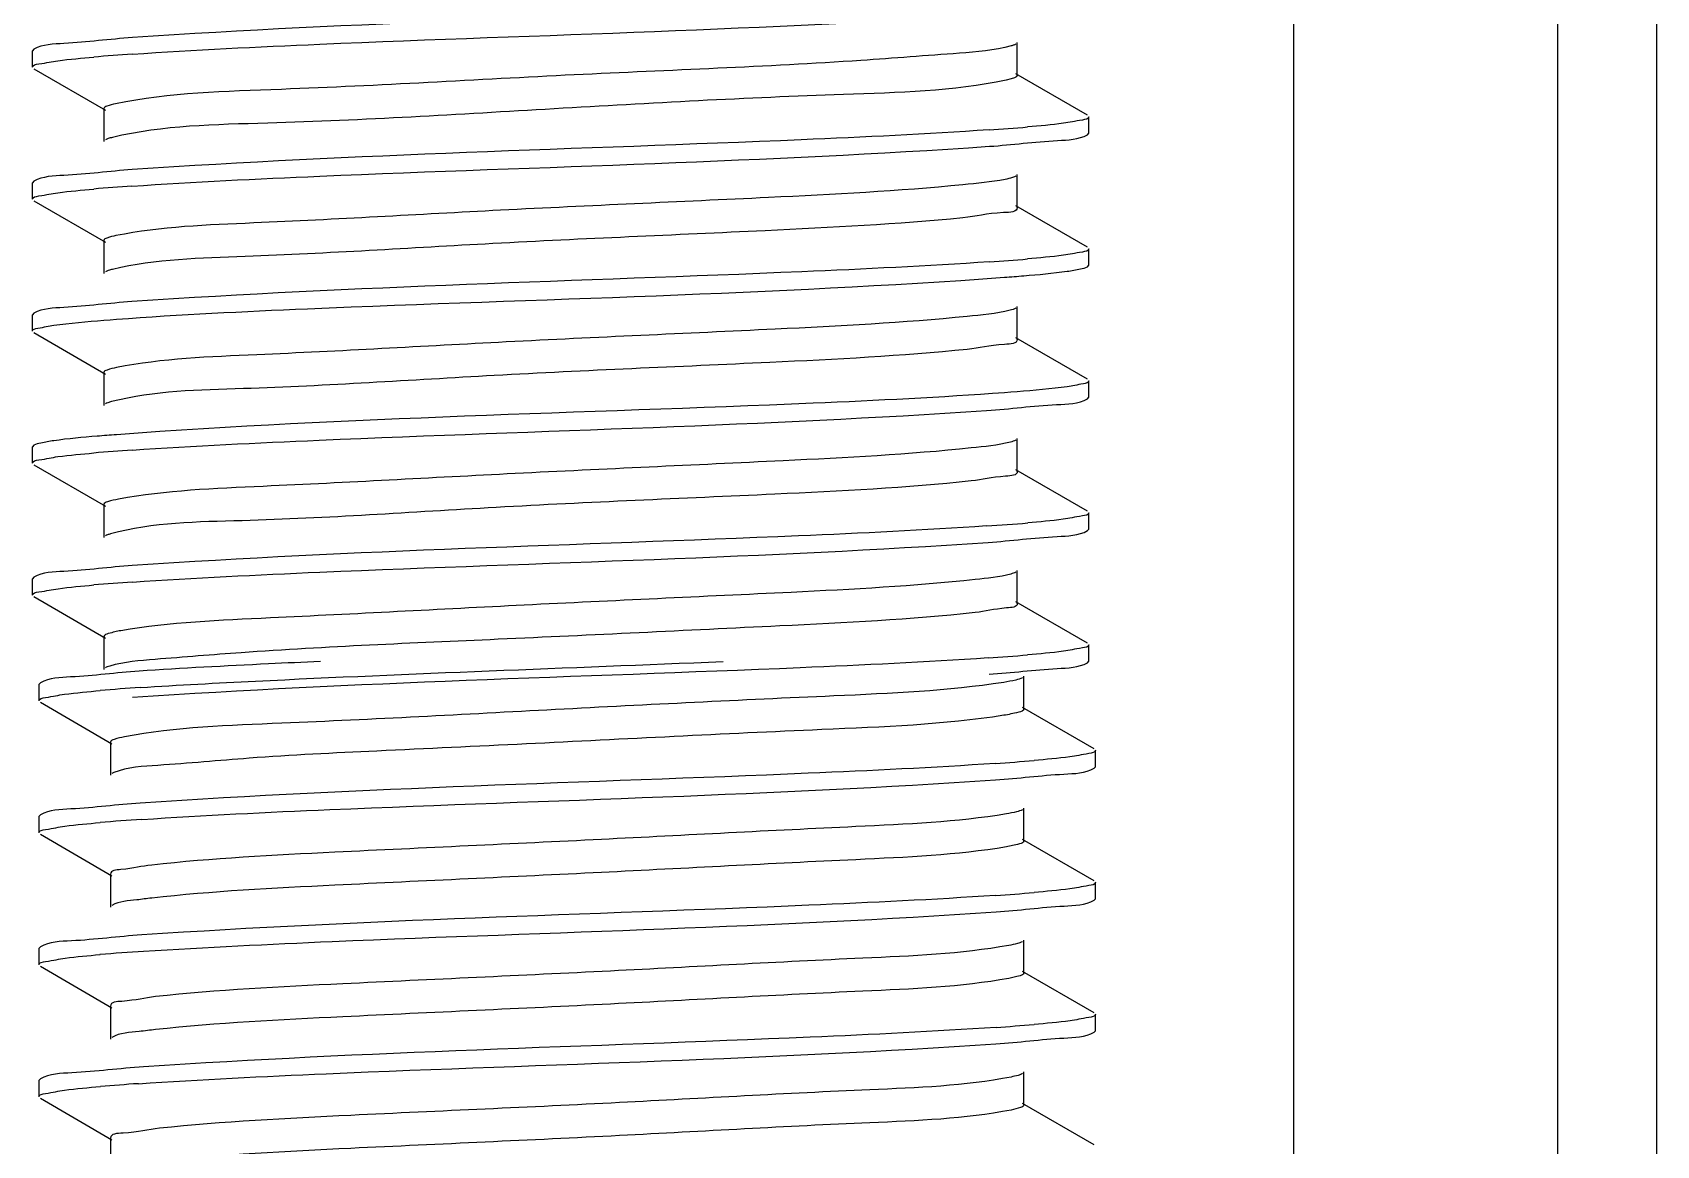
# Model space of a CAD drawing. Extents: x 1382187 to 1725648, y 860327 to 1571294.
# Drawn here: x 1506707.3 to 1507000.2, y 1252063.2 to 1252264 of the extents above; entities that cross this region are included whole.
import ezdxf

# ---------------------------------------------------------------- set-up
doc = ezdxf.new("R2010")
doc.units = 0
doc.header["$LTSCALE"] = 1000
doc.header["$MEASUREMENT"] = 0

msp = doc.modelspace()

# ---------------------------------------------------------------- linework, layer by layer
at = {"linetype": 'Continuous'}
for p, q in [((1506934.68, 1253335.18), (1506934.68, 1248594.16)), ((1506982.31, 1253335.18), (1506982.31, 1248594.16)), ((1507000.17, 1253335.18), (1507000.17, 1248594.16)), ((1506707.5, 1252260.95), (1506707.27, 1252260.69)), ((1506707.27, 1252257.71), (1506707.27, 1252260.69)), ((1506707.27, 1252257.71), (1506707.27, 1252260.69)), ((1506884.89, 1252256.22), (1506884.89, 1252262.18)), ((1506707.5, 1252257.45), (1506720.42, 1252249.97)), ((1506883.76, 1252255.6), (1506882.88, 1252255.39)), ((1506897.55, 1252249.04), (1506884.63, 1252256.53)), ((1506720.16, 1252250.27), (1506720.16, 1252244.32)), ((1506897.78, 1252245.81), (1506897.78, 1252248.78)), ((1506897.78, 1252245.81), (1506897.78, 1252248.78)), ((1506897.55, 1252245.55), (1506897.78, 1252245.81)), ((1506884.89, 1252232.41), (1506884.89, 1252238.36)), ((1506707.5, 1252237.14), (1506707.27, 1252236.88)), ((1506707.27, 1252233.9), (1506707.27, 1252236.88)), ((1506707.27, 1252233.9), (1506707.27, 1252236.88)), ((1506707.5, 1252233.64), (1506720.42, 1252226.16)), ((1506897.55, 1252225.23), (1506884.63, 1252232.71)), ((1506720.16, 1252226.46), (1506720.16, 1252220.51)), ((1506897.78, 1252221.99), (1506897.78, 1252224.97)), ((1506897.55, 1252221.73), (1506897.78, 1252221.99)), ((1506884.89, 1252208.6), (1506884.89, 1252214.55)), ((1506707.5, 1252213.32), (1506707.27, 1252213.06)), ((1506707.27, 1252210.09), (1506707.27, 1252213.06)), ((1506707.27, 1252210.09), (1506707.27, 1252213.06)), ((1506707.5, 1252209.83), (1506720.42, 1252202.34)), ((1506897.55, 1252201.42), (1506884.63, 1252208.9)), ((1506720.16, 1252202.65), (1506720.16, 1252196.69)), ((1506897.78, 1252198.18), (1506897.78, 1252201.16)), ((1506897.78, 1252198.18), (1506897.78, 1252201.16)), ((1506897.55, 1252197.92), (1506897.78, 1252198.18)), ((1506884.89, 1252184.79), (1506884.89, 1252190.74)), ((1506707.5, 1252189.51), (1506707.27, 1252189.25)), ((1506707.27, 1252186.27), (1506707.27, 1252189.25)), ((1506707.27, 1252186.27), (1506707.27, 1252189.25)), ((1506707.5, 1252186.01), (1506720.42, 1252178.53)), ((1506897.55, 1252177.61), (1506884.63, 1252185.09)), ((1506720.16, 1252178.83), (1506720.16, 1252172.88)), ((1506897.78, 1252174.37), (1506897.78, 1252177.34)), ((1506897.78, 1252174.37), (1506897.78, 1252177.34)), ((1506897.55, 1252174.11), (1506897.78, 1252174.37)), ((1506707.5, 1252165.7), (1506707.27, 1252165.44)), ((1506707.27, 1252162.46), (1506707.27, 1252165.44)), ((1506707.27, 1252162.46), (1506707.27, 1252165.44)), ((1506884.89, 1252160.97), (1506884.89, 1252166.93)), ((1506707.5, 1252162.2), (1506720.42, 1252154.72)), ((1506897.55, 1252153.79), (1506884.63, 1252161.27)), ((1506720.16, 1252155.02), (1506720.16, 1252149.07)), ((1506897.78, 1252150.56), (1506897.78, 1252153.53)), ((1506897.78, 1252150.56), (1506897.78, 1252153.53)), ((1506897.55, 1252150.29), (1506897.78, 1252150.56)), ((1506708.69, 1252146.65), (1506708.46, 1252146.39)), ((1506886.07, 1252141.92), (1506886.07, 1252147.87)), ((1506708.46, 1252143.41), (1506708.46, 1252146.39)), ((1506708.46, 1252143.41), (1506708.46, 1252146.39)), ((1506708.69, 1252143.15), (1506721.61, 1252135.67)), ((1506898.74, 1252134.74), (1506885.81, 1252142.22)), ((1506721.35, 1252135.97), (1506721.35, 1252130.02)), ((1506898.96, 1252131.5), (1506898.96, 1252134.48)), ((1506898.96, 1252131.5), (1506898.96, 1252134.48)), ((1506721.94, 1252130.47), (1506721.61, 1252130.32)), ((1506898.74, 1252131.24), (1506898.96, 1252131.5)), ((1506886.07, 1252118.11), (1506886.07, 1252124.06)), ((1506708.69, 1252122.83), (1506708.46, 1252122.57)), ((1506708.46, 1252119.6), (1506708.46, 1252122.57)), ((1506708.46, 1252119.6), (1506708.46, 1252122.57)), ((1506708.69, 1252119.34), (1506721.61, 1252111.85)), ((1506898.74, 1252110.93), (1506885.81, 1252118.41)), ((1506721.35, 1252112.16), (1506721.35, 1252106.2)), ((1506898.96, 1252107.69), (1506898.96, 1252110.67)), ((1506898.96, 1252107.69), (1506898.96, 1252110.67)), ((1506898.74, 1252107.43), (1506898.96, 1252107.69)), ((1506886.07, 1252094.3), (1506886.07, 1252100.25)), ((1506708.69, 1252099.02), (1506708.46, 1252098.76)), ((1506708.46, 1252095.78), (1506708.46, 1252098.76)), ((1506708.46, 1252095.78), (1506708.46, 1252098.76)), ((1506708.69, 1252095.52), (1506721.61, 1252088.04)), ((1506898.74, 1252087.12), (1506885.81, 1252094.6)), ((1506721.35, 1252088.34), (1506721.35, 1252082.39)), ((1506898.96, 1252083.88), (1506898.96, 1252086.85)), ((1506898.96, 1252083.88), (1506898.96, 1252086.85)), ((1506898.74, 1252083.62), (1506898.96, 1252083.88)), ((1506886.07, 1252070.48), (1506886.07, 1252076.44)), ((1506708.69, 1252075.21), (1506708.46, 1252074.95)), ((1506708.46, 1252071.97), (1506708.46, 1252074.95)), ((1506708.46, 1252071.97), (1506708.46, 1252074.95)), ((1506708.69, 1252071.71), (1506721.61, 1252064.23)), ((1506898.74, 1252063.3), (1506885.81, 1252070.78)), ((1506721.35, 1252064.53), (1506721.35, 1252058.58))]:
    msp.add_line(p, q, dxfattribs=at)
for centre, radius, start, end in [((1506752.64, 1251851.27), 409.72, 93.8311, 94.8034), ((1506852.43, 1252654.93), 409.43, 273.8314, 274.8049), ((1506752.55, 1251828.59), 408.59, 93.8387, 94.8036), ((1506852.54, 1252629.76), 408.07, 273.8418, 274.8039), ((1506752.65, 1251779.63), 409.92, 93.8298, 94.8034), ((1506851.89, 1252590.33), 416.29, 273.7844, 274.8062), ((1506752.67, 1251755.57), 410.18, 93.8281, 94.8033), ((1506852.21, 1252562.45), 412.21, 273.8119, 274.8058), ((1506754.12, 1251733.27), 413.44, 93.8035, 94.806), ((1506853.57, 1252541.32), 410.12, 273.8286, 274.8032), ((1506754.48, 1251704.93), 417.98, 93.7736, 94.806), ((1506853.6, 1252517.09), 409.71, 273.8314, 274.8033), ((1506754.91, 1251675.67), 423.44, 93.7393, 94.8049), ((1506853.71, 1252491.88), 408.3, 273.8406, 274.8036), ((1506753.72, 1251666.86), 408.39, 93.8392, 94.8043)]:
    msp.add_arc(centre, radius, start, end, dxfattribs=at)
for points, knots in [([(1506879.62, 1252270.22), (1506868.34, 1252269.45), (1506816.89, 1252266.98), (1506765.39, 1252265.78), (1506725.29, 1252263.06)], [0, 0, 0, 0, 0.219594, 1, 1, 1, 1]), ([(1506725.26, 1252260.08), (1506736.54, 1252260.85), (1506788.05, 1252263.33), (1506839.62, 1252264.52), (1506879.79, 1252267.25)], [0, 0, 0, 0, 0.219208, 1, 1, 1, 1]), ([(1506725.29, 1252263.06), (1506721.17, 1252262.78), (1506715.4, 1252261.98), (1506709.11, 1252261.87), (1506707.5, 1252260.95)], [0, 0, 0, 0, 0.690341, 1, 1, 1, 1]), ([(1506883.76, 1252261.55), (1506880.74, 1252260.71), (1506871.61, 1252260.05), (1506845.45, 1252257.99), (1506804.56, 1252256.56), (1506759.88, 1252253.75), (1506732.05, 1252253.14), (1506722.24, 1252251.12)], [0, 0, 0, 0, 0.058162, 0.168071, 0.487811, 0.814464, 1, 1, 1, 1]), ([(1506884.62, 1252261.88), (1506884.51, 1252261.81), (1506884.23, 1252261.69), (1506883.93, 1252261.6), (1506883.76, 1252261.55)], [0, 0, 0, 0, 0.42353, 1, 1, 1, 1]), ([(1506707.27, 1252257.71), (1506707.27, 1252258.15), (1506709.56, 1252258.43), (1506710.72, 1252258.75), (1506711.87, 1252258.89)], [0, 0, 0, 0, 0.271514, 1, 1, 1, 1]), ([(1506882.88, 1252255.39), (1506873.26, 1252253.37), (1506845.85, 1252252.74), (1506801.51, 1252250.28), (1506757.69, 1252247.56), (1506730.81, 1252247.24), (1506721.69, 1252245.05)], [0, 0, 0, 0, 0.182454, 0.505768, 0.82583, 1, 1, 1, 1]), ([(1506884.88, 1252256.22), (1506884.88, 1252256.08), (1506884.43, 1252255.78), (1506884.05, 1252255.68), (1506883.76, 1252255.6)], [0, 0, 0, 0, 0.319016, 1, 1, 1, 1]), ([(1506722.24, 1252251.12), (1506721.71, 1252251.02), (1506721.09, 1252250.87), (1506720.17, 1252250.5), (1506720.16, 1252250.27)], [0, 0, 0, 0, 0.705828, 1, 1, 1, 1]), ([(1506879.79, 1252246.42), (1506868.51, 1252245.65), (1506817, 1252243.17), (1506765.43, 1252241.98), (1506725.26, 1252239.24)], [0, 0, 0, 0, 0.219216, 1, 1, 1, 1]), ([(1506897.78, 1252248.78), (1506897.78, 1252248.35), (1506895.51, 1252248.07), (1506894.36, 1252247.75), (1506893.21, 1252247.61)], [0, 0, 0, 0, 0.271621, 1, 1, 1, 1]), ([(1506721.69, 1252245.05), (1506721.43, 1252244.99), (1506721, 1252244.87), (1506720.58, 1252244.71), (1506720.42, 1252244.62)], [0, 0, 0, 0, 0.592579, 1, 1, 1, 1]), ([(1506725.19, 1252236.26), (1506736.48, 1252237.03), (1506788.04, 1252239.52), (1506839.67, 1252240.7), (1506879.88, 1252243.45)], [0, 0, 0, 0, 0.219139, 1, 1, 1, 1]), ([(1506879.88, 1252243.45), (1506883.97, 1252243.72), (1506889.71, 1252244.52), (1506895.95, 1252244.63), (1506897.55, 1252245.55)], [0, 0, 0, 0, 0.690201, 1, 1, 1, 1]), ([(1506725.26, 1252239.24), (1506721.15, 1252238.96), (1506715.39, 1252238.17), (1506709.1, 1252238.06), (1506707.5, 1252237.14)], [0, 0, 0, 0, 0.690313, 1, 1, 1, 1]), ([(1506884.02, 1252237.81), (1506883.58, 1252237.67), (1506880.63, 1252237.03), (1506877.62, 1252236.74), (1506875.07, 1252236.5)], [0, 0, 0, 0, 0.153018, 1, 1, 1, 1]), ([(1506884.62, 1252238.06), (1506884.54, 1252238.02), (1506884.34, 1252237.92), (1506884.14, 1252237.85), (1506884.02, 1252237.81)], [0, 0, 0, 0, 0.437488, 1, 1, 1, 1]), ([(1506707.27, 1252233.9), (1506707.27, 1252234.33), (1506709.55, 1252234.62), (1506710.7, 1252234.93), (1506711.85, 1252235.08)], [0, 0, 0, 0, 0.271573, 1, 1, 1, 1]), ([(1506875.07, 1252236.5), (1506863.42, 1252235.36), (1506835.61, 1252233.93), (1506792.95, 1252232.11), (1506753.78, 1252229.76), (1506730.48, 1252228.98), (1506722.32, 1252227.33)], [0, 0, 0, 0, 0.229419, 0.545629, 0.836777, 1, 1, 1, 1]), ([(1506884.88, 1252232.41), (1506884.89, 1252231.53), (1506879.81, 1252231.54), (1506877.52, 1252230.78), (1506875.07, 1252230.54)], [0, 0, 0, 0, 0.264916, 1, 1, 1, 1]), ([(1506875.07, 1252230.54), (1506863.22, 1252229.39), (1506834.95, 1252227.94), (1506791.74, 1252226.16), (1506752.65, 1252223.6), (1506729.52, 1252223.1), (1506721.73, 1252221.25)], [0, 0, 0, 0, 0.2326, 0.552547, 0.843546, 1, 1, 1, 1]), ([(1506722.32, 1252227.33), (1506721.77, 1252227.22), (1506721.13, 1252227.07), (1506720.17, 1252226.69), (1506720.16, 1252226.46)], [0, 0, 0, 0, 0.7068, 1, 1, 1, 1]), ([(1506879.88, 1252222.61), (1506868.6, 1252221.84), (1506817.04, 1252219.36), (1506765.41, 1252218.17), (1506725.19, 1252215.43)], [0, 0, 0, 0, 0.219057, 1, 1, 1, 1]), ([(1506897.78, 1252224.97), (1506897.78, 1252224.54), (1506895.51, 1252224.25), (1506894.36, 1252223.94), (1506893.21, 1252223.79)], [0, 0, 0, 0, 0.27162, 1, 1, 1, 1]), ([(1506721.73, 1252221.25), (1506721.46, 1252221.18), (1506721.02, 1252221.06), (1506720.59, 1252220.9), (1506720.43, 1252220.81)], [0, 0, 0, 0, 0.593817, 1, 1, 1, 1]), ([(1506722.41, 1252212.25), (1506733.88, 1252213.1), (1506787.27, 1252215.7), (1506840.73, 1252216.75), (1506882.57, 1252219.82)], [0, 0, 0, 0, 0.215175, 1, 1, 1, 1]), ([(1506882.57, 1252219.82), (1506883.73, 1252219.91), (1506887.51, 1252220.2), (1506891.29, 1252220.54), (1506893.89, 1252220.91)], [0, 0, 0, 0, 0.307408, 1, 1, 1, 1]), ([(1506893.89, 1252220.91), (1506894.69, 1252221.02), (1506895.91, 1252221.23), (1506897.16, 1252221.51), (1506897.55, 1252221.73)], [0, 0, 0, 0, 0.643328, 1, 1, 1, 1]), ([(1506725.19, 1252215.43), (1506721.1, 1252215.15), (1506715.36, 1252214.35), (1506709.1, 1252214.24), (1506707.5, 1252213.32)], [0, 0, 0, 0, 0.690243, 1, 1, 1, 1]), ([(1506884.63, 1252214.25), (1506884.31, 1252214.07), (1506881.39, 1252213.27), (1506878.44, 1252213.02), (1506875.84, 1252212.76)], [0, 0, 0, 0, 0.123706, 1, 1, 1, 1]), ([(1506707.27, 1252210.09), (1506707.27, 1252210.46), (1506709.16, 1252210.78), (1506710.16, 1252211.03), (1506711.13, 1252211.17)], [0, 0, 0, 0, 0.274517, 1, 1, 1, 1]), ([(1506711.13, 1252211.17), (1506711.85, 1252211.27), (1506715.59, 1252211.73), (1506719.36, 1252212.03), (1506722.41, 1252212.25)], [0, 0, 0, 0, 0.191294, 1, 1, 1, 1]), ([(1506875.84, 1252212.76), (1506864.34, 1252211.6), (1506836.61, 1252210.18), (1506793.87, 1252208.33), (1506754.34, 1252205.99), (1506730.73, 1252205.18), (1506722.42, 1252203.53)], [0, 0, 0, 0, 0.225655, 0.541544, 0.834585, 1, 1, 1, 1]), ([(1506884.88, 1252208.6), (1506884.89, 1252207.78), (1506880.23, 1252207.72), (1506878.1, 1252207.03), (1506875.84, 1252206.81)], [0, 0, 0, 0, 0.265544, 1, 1, 1, 1]), ([(1506875.84, 1252206.81), (1506864.01, 1252205.61), (1506835.56, 1252204.16), (1506791.98, 1252202.39), (1506752.57, 1252199.69), (1506729.23, 1252199.36), (1506721.51, 1252197.38)], [0, 0, 0, 0, 0.230626, 0.552451, 0.845297, 1, 1, 1, 1]), ([(1506722.42, 1252203.53), (1506721.85, 1252203.42), (1506721.18, 1252203.27), (1506720.17, 1252202.89), (1506720.16, 1252202.65)], [0, 0, 0, 0, 0.707997, 1, 1, 1, 1]), ([(1506893.89, 1252200.07), (1506893.17, 1252199.97), (1506889.41, 1252199.51), (1506885.62, 1252199.21), (1506882.57, 1252198.99)], [0, 0, 0, 0, 0.191405, 1, 1, 1, 1]), ([(1506897.78, 1252201.16), (1506897.78, 1252200.78), (1506895.87, 1252200.47), (1506894.87, 1252200.21), (1506893.89, 1252200.07)], [0, 0, 0, 0, 0.27438, 1, 1, 1, 1]), ([(1506721.51, 1252197.38), (1506721.29, 1252197.32), (1506720.92, 1252197.22), (1506720.56, 1252197.07), (1506720.43, 1252196.99)], [0, 0, 0, 0, 0.585637, 1, 1, 1, 1]), ([(1506882.57, 1252198.99), (1506871.08, 1252198.14), (1506817.69, 1252195.54), (1506764.22, 1252194.49), (1506722.41, 1252191.42)], [0, 0, 0, 0, 0.215463, 1, 1, 1, 1]), ([(1506879.36, 1252195.78), (1506883.57, 1252196.07), (1506889.47, 1252196.89), (1506895.91, 1252196.98), (1506897.55, 1252197.92)], [0, 0, 0, 0, 0.69075, 1, 1, 1, 1]), ([(1506725.27, 1252188.64), (1506736.5, 1252189.41), (1506787.86, 1252191.88), (1506839.29, 1252193.09), (1506879.36, 1252195.78)], [0, 0, 0, 0, 0.218807, 1, 1, 1, 1]), ([(1506722.41, 1252191.42), (1506721.25, 1252191.33), (1506717.48, 1252191.04), (1506713.72, 1252190.7), (1506711.13, 1252190.33)], [0, 0, 0, 0, 0.307527, 1, 1, 1, 1]), ([(1506884.63, 1252190.44), (1506884.33, 1252190.27), (1506881.67, 1252189.51), (1506878.95, 1252189.27), (1506876.58, 1252189.02)], [0, 0, 0, 0, 0.125952, 1, 1, 1, 1]), ([(1506707.27, 1252186.27), (1506707.27, 1252186.71), (1506709.56, 1252186.99), (1506710.72, 1252187.31), (1506711.87, 1252187.46)], [0, 0, 0, 0, 0.271502, 1, 1, 1, 1]), ([(1506711.13, 1252190.33), (1506710.34, 1252190.22), (1506709.12, 1252190.01), (1506707.88, 1252189.73), (1506707.5, 1252189.51)], [0, 0, 0, 0, 0.64305, 1, 1, 1, 1]), ([(1506876.58, 1252189.02), (1506865.31, 1252187.84), (1506837.86, 1252186.44), (1506795.27, 1252184.55), (1506755.36, 1252182.29), (1506731.38, 1252181.37), (1506722.78, 1252179.79)], [0, 0, 0, 0, 0.220681, 0.534812, 0.829794, 1, 1, 1, 1]), ([(1506884.88, 1252184.79), (1506884.89, 1252184.03), (1506880.63, 1252183.9), (1506878.66, 1252183.29), (1506876.58, 1252183.07)], [0, 0, 0, 0, 0.266345, 1, 1, 1, 1]), ([(1506876.58, 1252183.07), (1506864.8, 1252181.83), (1506836.22, 1252180.38), (1506792.29, 1252178.63), (1506752.57, 1252175.78), (1506729.01, 1252175.62), (1506721.34, 1252173.52)], [0, 0, 0, 0, 0.228367, 0.551843, 0.846598, 1, 1, 1, 1]), ([(1506722.78, 1252179.79), (1506722.12, 1252179.67), (1506721.37, 1252179.5), (1506720.17, 1252179.1), (1506720.16, 1252178.83)], [0, 0, 0, 0, 0.71244, 1, 1, 1, 1]), ([(1506897.78, 1252177.34), (1506897.78, 1252176.91), (1506895.48, 1252176.63), (1506894.31, 1252176.31), (1506893.15, 1252176.16)], [0, 0, 0, 0, 0.271396, 1, 1, 1, 1]), ([(1506721.34, 1252173.52), (1506721.16, 1252173.47), (1506720.85, 1252173.38), (1506720.54, 1252173.25), (1506720.43, 1252173.18)], [0, 0, 0, 0, 0.578205, 1, 1, 1, 1]), ([(1506879.36, 1252174.95), (1506868.07, 1252174.19), (1506816.7, 1252171.72), (1506765.28, 1252170.53), (1506725.27, 1252167.81)], [0, 0, 0, 0, 0.220215, 1, 1, 1, 1]), ([(1506879.62, 1252171.99), (1506883.77, 1252172.27), (1506889.59, 1252173.08), (1506895.93, 1252173.18), (1506897.55, 1252174.11)], [0, 0, 0, 0, 0.690494, 1, 1, 1, 1]), ([(1506725.29, 1252164.83), (1506736.54, 1252165.6), (1506787.99, 1252168.07), (1506839.49, 1252169.27), (1506879.62, 1252171.99)], [0, 0, 0, 0, 0.219095, 1, 1, 1, 1]), ([(1506725.27, 1252167.81), (1506721.16, 1252167.53), (1506715.39, 1252166.73), (1506709.1, 1252166.62), (1506707.5, 1252165.7)], [0, 0, 0, 0, 0.690325, 1, 1, 1, 1]), ([(1506877.29, 1252165.29), (1506866.26, 1252164.08), (1506839.12, 1252162.7), (1506796.73, 1252160.78), (1506756.47, 1252158.58), (1506732.11, 1252157.57), (1506723.21, 1252156.06)], [0, 0, 0, 0, 0.215579, 0.527777, 0.824697, 1, 1, 1, 1]), ([(1506884.63, 1252166.62), (1506884.35, 1252166.46), (1506881.93, 1252165.75), (1506879.45, 1252165.52), (1506877.29, 1252165.29)], [0, 0, 0, 0, 0.128341, 1, 1, 1, 1]), ([(1506707.27, 1252162.46), (1506707.27, 1252162.9), (1506709.56, 1252163.18), (1506710.72, 1252163.49), (1506711.88, 1252163.64)], [0, 0, 0, 0, 0.27149, 1, 1, 1, 1]), ([(1506877.29, 1252159.33), (1506865.59, 1252158.05), (1506836.87, 1252156.68), (1506792.77, 1252154.49), (1506755.13, 1252152.98), (1506731.85, 1252151.07), (1506723.85, 1252150.44), (1506721.2, 1252149.67)], [0, 0, 0, 0, 0.225842, 0.550753, 0.847452, 0.947141, 1, 1, 1, 1]), ([(1506884.88, 1252160.97), (1506884.89, 1252160.28), (1506881.01, 1252160.1), (1506879.19, 1252159.54), (1506877.29, 1252159.33)], [0, 0, 0, 0, 0.267239, 1, 1, 1, 1]), ([(1506723.21, 1252156.06), (1506722.45, 1252155.92), (1506721.6, 1252155.72), (1506720.17, 1252155.33), (1506720.16, 1252155.02)], [0, 0, 0, 0, 0.716487, 1, 1, 1, 1]), ([(1506897.78, 1252153.53), (1506897.78, 1252153.1), (1506895.5, 1252152.81), (1506894.34, 1252152.5), (1506893.19, 1252152.35)], [0, 0, 0, 0, 0.271545, 1, 1, 1, 1]), ([(1506721.2, 1252149.67), (1506721.05, 1252149.62), (1506720.78, 1252149.54), (1506720.53, 1252149.43), (1506720.43, 1252149.37)], [0, 0, 0, 0, 0.571482, 1, 1, 1, 1]), ([(1506879.62, 1252151.15), (1506868.33, 1252150.39), (1506816.89, 1252147.91), (1506765.38, 1252146.72), (1506725.29, 1252143.99)], [0, 0, 0, 0, 0.21961, 1, 1, 1, 1]), ([(1506759.2, 1252150.5), (1506756.09, 1252150.36), (1506745.18, 1252149.85), (1506734.28, 1252149.29), (1506726.5, 1252148.76)], [0, 0, 0, 0, 0.285814, 1, 1, 1, 1]), ([(1506726.7, 1252145.79), (1506733.62, 1252146.26), (1506768.65, 1252148.11), (1506803.71, 1252149.33), (1506831.82, 1252150.5)], [0, 0, 0, 0, 0.197909, 1, 1, 1, 1]), ([(1506879.79, 1252148.19), (1506883.9, 1252148.47), (1506889.66, 1252149.27), (1506895.94, 1252149.37), (1506897.55, 1252150.29)], [0, 0, 0, 0, 0.690311, 1, 1, 1, 1]), ([(1506726.5, 1252148.76), (1506722.38, 1252148.48), (1506716.6, 1252147.68), (1506710.3, 1252147.57), (1506708.69, 1252146.65)], [0, 0, 0, 0, 0.69038, 1, 1, 1, 1]), ([(1506882.44, 1252146.74), (1506872.32, 1252145.16), (1506845.27, 1252144.05), (1506801.88, 1252141.89), (1506759.28, 1252139.51), (1506733.2, 1252138.66), (1506723.85, 1252136.9)], [0, 0, 0, 0, 0.193419, 0.509669, 0.820525, 1, 1, 1, 1]), ([(1506885.81, 1252147.57), (1506885.44, 1252147.36), (1506884.3, 1252147.07), (1506883.17, 1252146.86), (1506882.44, 1252146.74)], [0, 0, 0, 0, 0.365805, 1, 1, 1, 1]), ([(1506708.46, 1252143.41), (1506708.46, 1252143.84), (1506710.75, 1252144.13), (1506711.9, 1252144.44), (1506713.05, 1252144.59)], [0, 0, 0, 0, 0.271503, 1, 1, 1, 1]), ([(1506882.44, 1252140.79), (1506871.6, 1252139.09), (1506842.79, 1252138.02), (1506805.12, 1252136.03), (1506770.7, 1252134.4), (1506748.48, 1252133.36), (1506732.79, 1252131.87), (1506724.45, 1252131.44), (1506721.94, 1252130.47)], [0, 0, 0, 0, 0.204493, 0.536108, 0.703957, 0.847329, 0.949842, 1, 1, 1, 1]), ([(1506886.07, 1252141.92), (1506886.07, 1252141.56), (1506884.33, 1252141.17), (1506883.35, 1252140.93), (1506882.44, 1252140.79)], [0, 0, 0, 0, 0.279396, 1, 1, 1, 1]), ([(1506723.85, 1252136.9), (1506723.22, 1252136.79), (1506722.5, 1252136.62), (1506721.35, 1252136.23), (1506721.35, 1252135.97)], [0, 0, 0, 0, 0.711689, 1, 1, 1, 1]), ([(1506880.95, 1252132.11), (1506869.71, 1252131.35), (1506818.29, 1252128.87), (1506766.81, 1252127.67), (1506726.7, 1252124.96)], [0, 0, 0, 0, 0.219009, 1, 1, 1, 1]), ([(1506898.96, 1252134.48), (1506898.96, 1252134.05), (1506896.67, 1252133.76), (1506895.51, 1252133.45), (1506894.36, 1252133.3)], [0, 0, 0, 0, 0.271487, 1, 1, 1, 1]), ([(1506726.97, 1252122), (1506738.28, 1252122.76), (1506789.61, 1252125.22), (1506841.01, 1252126.42), (1506880.98, 1252129.14)], [0, 0, 0, 0, 0.220461, 1, 1, 1, 1]), ([(1506880.98, 1252129.14), (1506885.09, 1252129.42), (1506890.85, 1252130.21), (1506897.13, 1252130.32), (1506898.74, 1252131.24)], [0, 0, 0, 0, 0.690295, 1, 1, 1, 1]), ([(1506726.7, 1252124.96), (1506722.53, 1252124.68), (1506716.68, 1252123.87), (1506710.31, 1252123.77), (1506708.69, 1252122.83)], [0, 0, 0, 0, 0.690587, 1, 1, 1, 1]), ([(1506885.81, 1252123.76), (1506885.49, 1252123.57), (1506884.51, 1252123.3), (1506883.53, 1252123.11), (1506882.91, 1252123.01)], [0, 0, 0, 0, 0.371889, 1, 1, 1, 1]), ([(1506708.46, 1252119.6), (1506708.46, 1252120.03), (1506710.77, 1252120.32), (1506711.94, 1252120.64), (1506713.1, 1252120.79)], [0, 0, 0, 0, 0.271316, 1, 1, 1, 1]), ([(1506882.91, 1252123.01), (1506873.95, 1252121.51), (1506849.49, 1252120.48), (1506809.15, 1252118.29), (1506766.8, 1252116.36), (1506739.74, 1252114.99), (1506728.77, 1252113.78)], [0, 0, 0, 0, 0.176567, 0.473968, 0.785687, 1, 1, 1, 1]), ([(1506886.07, 1252118.11), (1506886.07, 1252117.79), (1506884.58, 1252117.39), (1506883.71, 1252117.19), (1506882.91, 1252117.05)], [0, 0, 0, 0, 0.282619, 1, 1, 1, 1]), ([(1506882.91, 1252117.05), (1506873.95, 1252115.55), (1506849.49, 1252114.53), (1506809.15, 1252112.33), (1506766.8, 1252110.41), (1506739.74, 1252109.04), (1506728.77, 1252107.82)], [0, 0, 0, 0, 0.176567, 0.473968, 0.785687, 1, 1, 1, 1]), ([(1506728.77, 1252113.78), (1506726.92, 1252113.57), (1506725.14, 1252113.03), (1506721.35, 1252112.84), (1506721.35, 1252112.16)], [0, 0, 0, 0, 0.732504, 1, 1, 1, 1]), ([(1506898.96, 1252110.67), (1506898.96, 1252110.23), (1506896.68, 1252109.95), (1506895.52, 1252109.63), (1506894.36, 1252109.48)], [0, 0, 0, 0, 0.271508, 1, 1, 1, 1]), ([(1506728.77, 1252107.82), (1506727.88, 1252107.72), (1506725.5, 1252107.36), (1506722.93, 1252107.27), (1506721.61, 1252106.5)], [0, 0, 0, 0, 0.371135, 1, 1, 1, 1]), ([(1506880.98, 1252108.3), (1506869.77, 1252107.54), (1506818.43, 1252105.06), (1506767.04, 1252103.85), (1506726.97, 1252101.16)], [0, 0, 0, 0, 0.218674, 1, 1, 1, 1]), ([(1506881.06, 1252105.33), (1506885.15, 1252105.61), (1506890.89, 1252106.4), (1506897.14, 1252106.51), (1506898.74, 1252107.43)], [0, 0, 0, 0, 0.690211, 1, 1, 1, 1]), ([(1506727.3, 1252098.21), (1506738.63, 1252098.96), (1506789.88, 1252101.42), (1506841.2, 1252102.61), (1506881.06, 1252105.33)], [0, 0, 0, 0, 0.22129, 1, 1, 1, 1]), ([(1506726.97, 1252101.16), (1506722.74, 1252100.88), (1506716.81, 1252100.06), (1506710.34, 1252099.97), (1506708.69, 1252099.02)], [0, 0, 0, 0, 0.690864, 1, 1, 1, 1]), ([(1506885.81, 1252099.95), (1506885.53, 1252099.79), (1506884.7, 1252099.54), (1506883.87, 1252099.37), (1506883.35, 1252099.27)], [0, 0, 0, 0, 0.378691, 1, 1, 1, 1]), ([(1506708.46, 1252095.78), (1506708.46, 1252096.23), (1506710.81, 1252096.51), (1506712, 1252096.83), (1506713.18, 1252096.98)], [0, 0, 0, 0, 0.271062, 1, 1, 1, 1]), ([(1506883.35, 1252099.27), (1506874.68, 1252097.71), (1506850.6, 1252096.77), (1506810.61, 1252094.52), (1506768.06, 1252092.62), (1506740.69, 1252091.23), (1506729.48, 1252090.04)], [0, 0, 0, 0, 0.171474, 0.466939, 0.780589, 1, 1, 1, 1]), ([(1506886.07, 1252094.3), (1506886.07, 1252094.02), (1506884.81, 1252093.62), (1506884.04, 1252093.44), (1506883.35, 1252093.32)], [0, 0, 0, 0, 0.286481, 1, 1, 1, 1]), ([(1506883.35, 1252093.32), (1506874.68, 1252091.75), (1506850.6, 1252090.82), (1506810.61, 1252088.56), (1506768.06, 1252086.67), (1506740.69, 1252085.28), (1506729.48, 1252084.09)], [0, 0, 0, 0, 0.171474, 0.466939, 0.780589, 1, 1, 1, 1]), ([(1506729.48, 1252090.04), (1506727.45, 1252089.82), (1506725.51, 1252089.22), (1506721.35, 1252089.08), (1506721.35, 1252088.34)], [0, 0, 0, 0, 0.733441, 1, 1, 1, 1]), ([(1506898.96, 1252086.85), (1506898.96, 1252086.42), (1506896.69, 1252086.14), (1506895.54, 1252085.82), (1506894.39, 1252085.68)], [0, 0, 0, 0, 0.271591, 1, 1, 1, 1]), ([(1506729.48, 1252084.09), (1506728.49, 1252083.98), (1506725.88, 1252083.6), (1506723.06, 1252083.53), (1506721.61, 1252082.69)], [0, 0, 0, 0, 0.373237, 1, 1, 1, 1]), ([(1506881.06, 1252084.49), (1506869.89, 1252083.73), (1506818.64, 1252081.26), (1506767.33, 1252080.04), (1506727.3, 1252077.37)], [0, 0, 0, 0, 0.218156, 1, 1, 1, 1]), ([(1506881.03, 1252081.51), (1506885.13, 1252081.79), (1506890.87, 1252082.59), (1506897.14, 1252082.7), (1506898.74, 1252083.62)], [0, 0, 0, 0, 0.690244, 1, 1, 1, 1]), ([(1506726.38, 1252074.33), (1506737.66, 1252075.1), (1506789.21, 1252077.59), (1506840.82, 1252078.78), (1506881.03, 1252081.51)], [0, 0, 0, 0, 0.219098, 1, 1, 1, 1]), ([(1506727.3, 1252077.37), (1506722.99, 1252077.09), (1506716.95, 1252076.25), (1506710.36, 1252076.17), (1506708.69, 1252075.21)], [0, 0, 0, 0, 0.691174, 1, 1, 1, 1]), ([(1506883.76, 1252075.53), (1506875.38, 1252073.9), (1506851.69, 1252073.07), (1506812.06, 1252070.74), (1506769.34, 1252068.89), (1506741.66, 1252067.47), (1506730.21, 1252066.3)], [0, 0, 0, 0, 0.166363, 0.459884, 0.775471, 1, 1, 1, 1]), ([(1506885.81, 1252076.14), (1506885.57, 1252076), (1506884.88, 1252075.77), (1506884.19, 1252075.62), (1506883.76, 1252075.53)], [0, 0, 0, 0, 0.386332, 1, 1, 1, 1]), ([(1506708.46, 1252071.97), (1506708.46, 1252072.4), (1506710.73, 1252072.69), (1506711.88, 1252073), (1506713.02, 1252073.15)], [0, 0, 0, 0, 0.27163, 1, 1, 1, 1]), ([(1506886.07, 1252070.48), (1506886.07, 1252070.24), (1506885.02, 1252069.85), (1506884.34, 1252069.7), (1506883.76, 1252069.58)], [0, 0, 0, 0, 0.291155, 1, 1, 1, 1]), ([(1506883.76, 1252069.58), (1506875.38, 1252067.95), (1506851.69, 1252067.12), (1506812.06, 1252064.79), (1506769.34, 1252062.93), (1506741.66, 1252061.52), (1506730.21, 1252060.35)], [0, 0, 0, 0, 0.166363, 0.459884, 0.775471, 1, 1, 1, 1]), ([(1506730.21, 1252066.3), (1506728, 1252066.08), (1506725.91, 1252065.41), (1506721.35, 1252065.33), (1506721.35, 1252064.53)], [0, 0, 0, 0, 0.734279, 1, 1, 1, 1])]:
    msp.add_open_spline(points, degree=3, knots=knots, dxfattribs=at)
for points in [[(1506711.87, 1252258.89), (1506714.02, 1252259.17), (1506716.17, 1252259.37), (1506718.33, 1252259.56)], [(1506893.21, 1252247.61), (1506891.06, 1252247.32), (1506888.89, 1252247.12), (1506886.73, 1252246.94)], [(1506711.85, 1252235.08), (1506714, 1252235.36), (1506716.17, 1252235.56), (1506718.33, 1252235.74)], [(1506893.21, 1252223.79), (1506891.05, 1252223.51), (1506888.88, 1252223.31), (1506886.72, 1252223.13)], [(1506711.87, 1252187.46), (1506714.02, 1252187.74), (1506716.17, 1252187.93), (1506718.33, 1252188.12)], [(1506893.15, 1252176.16), (1506891.03, 1252175.88), (1506888.9, 1252175.69), (1506886.77, 1252175.5)], [(1506711.88, 1252163.64), (1506714.02, 1252163.92), (1506716.17, 1252164.12), (1506718.33, 1252164.31)], [(1506893.19, 1252152.35), (1506891.05, 1252152.07), (1506888.9, 1252151.87), (1506886.75, 1252151.69)], [(1506713.05, 1252144.59), (1506715.19, 1252144.87), (1506717.34, 1252145.07), (1506719.48, 1252145.25)], [(1506894.36, 1252133.3), (1506892.22, 1252133.02), (1506890.06, 1252132.82), (1506887.91, 1252132.64)], [(1506713.1, 1252120.79), (1506715.22, 1252121.06), (1506717.34, 1252121.26), (1506719.46, 1252121.44)], [(1506894.36, 1252109.48), (1506892.22, 1252109.21), (1506890.06, 1252109.01), (1506887.91, 1252108.82)], [(1506713.18, 1252096.98), (1506715.26, 1252097.25), (1506717.35, 1252097.44), (1506719.45, 1252097.62)], [(1506894.39, 1252085.68), (1506892.24, 1252085.4), (1506890.07, 1252085.19), (1506887.9, 1252085.01)], [(1506713.02, 1252073.15), (1506715.18, 1252073.43), (1506717.35, 1252073.63), (1506719.52, 1252073.82)]]:
    msp.add_open_spline(points, degree=3, dxfattribs=at)

doc.saveas('drawing.dxf')
